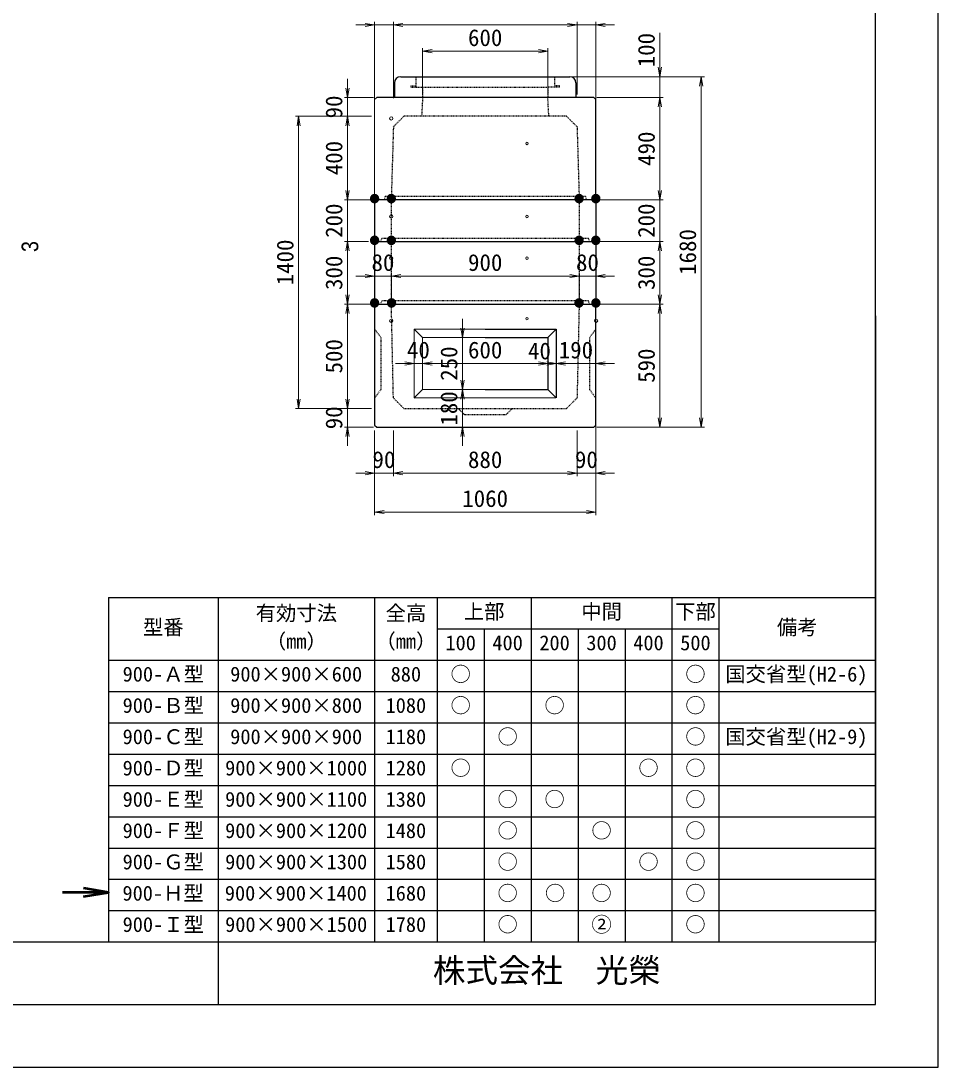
# Model space of a CAD drawing. Units: millimetres, scale not verified. Extents: x -210 to 210, y -148 to 148.
# Drawn here: x 63.5 to 210, y -148.5 to 18.6 of the extents above; entities that cross this region are included whole.
import ezdxf
from ezdxf.enums import TextEntityAlignment as Align

# ---------------------------------------------------------------- set-up
doc = ezdxf.new("R2010")
doc.units = ezdxf.units.MM
doc.linetypes.add('USER2', pattern=[4.7625, 3.175, -1.5875])
doc.layers.add('0-0', color=7, linetype='Continuous')
for name, color, linetype, lineweight in [('0-1_0', 9, 'Continuous', 25), ('0-2_dims', 2, 'Continuous', 13), ('0-3_pen1実線', 4, 'Continuous', 13), ('0-4_pen2実線', 3, 'Continuous', 13), ('0-5_pen3実線', 7, 'Continuous', 25), ('0-6_pen4実線', 6, 'Continuous', 25), ('0-8_pen2破線', 3, 'USER2', 25), ('0-B_draw', 7, 'Continuous', 13)]:
    doc.layers.add(name, color=color, linetype=linetype, lineweight=lineweight)
doc.styles.add('ＭＳ ゴシック', font='')
doc.styles.add('ＭＳ Ｐゴシック', font='')
doc.styles.get('ＭＳ ゴシック').set_extended_font_data('MS Gothic')
doc.styles.get('ＭＳ Ｐゴシック').set_extended_font_data('MS PGothic')

# ---------------------------------------------------------------- blocks, each defined once
blk = doc.blocks.new('部分図 1')
at = {"layer": '0-1_0'}
blk.add_lwpolyline([(0, 0), (12600, 0), (12600, 8910), (0, 8910)], close=True, dxfattribs=at)
at = {"layer": '0-2_dims', "lineweight": 18}
for p, q in [((9900, 4995), (9810, 4995)), ((9900, 4639.5), (9900, 5010)), ((9900, 4995), (9990.3, 4995)), ((9990.3, 4643.4), (9990.3, 5010)), ((9990.3, 4643.4), (9990.3, 5010)), ((9990.3, 4995), (10080.3, 4995)), ((9990.3, 4995), (10870, 4995)), ((10870, 4995), (10780, 4995)), ((10870, 4662), (10870, 5010)), ((10870, 4662), (10870, 5010)), ((10870, 4995), (10960, 4995)), ((10960, 4640), (10960, 5010)), ((10960, 4995), (11050, 4995)), ((11267, 4747), (11267, 4957)), ((10130, 4662), (10130, 4884)), ((10130, 4869), (10730, 4869)), ((10730, 4662), (10730, 4884)), ((9770, 4647), (9770, 4737)), ((10850, 4747), (11282, 4747)), ((10850, 4747), (11480, 4747)), ((11267, 4747), (11267, 4647)), ((11465, 4747), (11465, 3067)), ((9895, 4647), (9755, 4647)), ((9770, 4647), (9770, 4557)), ((10965, 4647), (11282, 4647)), ((10965, 4647), (11282, 4647)), ((11267, 4647), (11267, 4557)), ((11267, 4647), (11267, 4157)), ((9870, 4557), (9521, 4557)), ((9536, 4557), (9536, 3157)), ((9885, 4557), (9755, 4557)), ((9885, 4557), (9755, 4557)), ((9770, 4557), (9770, 4467)), ((9770, 4557), (9770, 4157)), ((9770, 4157), (9770, 4247)), ((11267, 4157), (11267, 4247)), ((9920, 4157), (9755, 4157)), ((9920, 4157), (9755, 4157)), ((9770, 4157), (9770, 3957)), ((10975, 4157), (11282, 4157)), ((10975, 4157), (11282, 4157)), ((11267, 4157), (11267, 3957)), ((9870, 3957), (9755, 3957)), ((9870, 3957), (9755, 3957)), ((9770, 3957), (9770, 3867)), ((9770, 3957), (9770, 3657)), ((10975, 3957), (11282, 3957)), ((10975, 3957), (11282, 3957)), ((11267, 3957), (11267, 3867)), ((11267, 3957), (11267, 3657)), ((9900, 3791.25), (9810, 3791.25)), ((9900, 3672), (9900, 3806.25)), ((9900, 3791.25), (9980.29, 3791.25)), ((9980.29, 3673.73), (9980.29, 3806.25)), ((9980.29, 3673.73), (9980.29, 3806.25)), ((9980.29, 3791.25), (10070.29, 3791.25)), ((9980.29, 3791.25), (10880, 3791.25)), ((10880, 3791.25), (10790, 3791.25)), ((10880, 3673.73), (10880, 3806.25)), ((10880, 3673.73), (10880, 3806.25)), ((10880, 3791.25), (10960, 3791.25)), ((10960, 3670.22), (10960, 3806.25)), ((10960, 3791.25), (11050, 3791.25)), ((9885, 3657), (9755, 3657)), ((9885, 3657), (9755, 3657)), ((9770, 3657), (9770, 3157)), ((9900, 3657), (11028, 3657)), ((10975, 3657), (11282, 3657)), ((10990, 3657), (11282, 3657)), ((11267, 3657), (11267, 3067)), ((10321, 3497), (10321, 3587)), ((10314, 3497), (10306, 3497)), ((10321, 3497), (10321, 3247)), ((10090, 3372), (10000, 3372)), ((10090, 3372), (10090, 3387)), ((10090, 3372), (10130, 3372)), ((10130, 3372), (10130, 3387)), ((10130, 3372), (10130, 3387)), ((10130, 3372), (10220, 3372)), ((10130, 3372), (10730, 3372)), ((10730, 3372), (10640, 3372)), ((10770, 3372), (10680, 3372)), ((10730, 3372), (10730, 3387)), ((10730, 3372), (10730, 3387)), ((10730, 3372), (10770, 3372)), ((10770, 3372), (10770, 3387)), ((10770, 3372), (10770, 3387)), ((10770, 3372), (10860, 3372)), ((10770, 3372), (10960, 3372)), ((10960, 3372), (10960, 3387)), ((10960, 3372), (11050, 3372)), ((10321, 3247), (10321, 3337)), ((9770, 3157), (9770, 3247)), ((10314, 3247), (10306, 3247)), ((10314, 3247), (10306, 3247)), ((10321, 3247), (10321, 3157)), ((10321, 3247), (10321, 3067)), ((9870, 3157), (9521, 3157)), ((9885, 3157), (9755, 3157)), ((9885, 3157), (9755, 3157)), ((9770, 3157), (9770, 3067)), ((9895, 3067), (9755, 3067)), ((9770, 3067), (9770, 2977)), ((10321, 3067), (10321, 2977)), ((10323, 3067), (10336, 3067)), ((10960, 3085), (10960, 2831.5)), ((10965, 3067), (11282, 3067)), ((10985, 3067), (11480, 3067)), ((9900, 3051.6), (9900, 2831.5)), ((9989.8, 3051.6), (9989.8, 2831.5)), ((9989.8, 3051.6), (9989.8, 2831.5)), ((10870, 3051.6), (10870, 2831.5)), ((10870, 3051.6), (10870, 2831.5)), ((9900, 2996.7), (9900, 2645)), ((10960, 2981.57), (10960, 2645)), ((9900, 2846.5), (9810, 2846.5)), ((9900, 2846.5), (9989.8, 2846.5)), ((9989.8, 2846.5), (10079.8, 2846.5)), ((9989.8, 2846.5), (10870, 2846.5)), ((10870, 2846.5), (10780, 2846.5)), ((10870, 2846.5), (10960, 2846.5)), ((10960, 2846.5), (11050, 2846.5)), ((9900, 2660), (10960, 2660))]:
    blk.add_line(p, q, dxfattribs=at)
at = {"layer": '0-2_dims', "lineweight": 50}
blk.add_line((8625, 837), (8404, 837), dxfattribs=at)
at = {"layer": '0-2_dims', "lineweight": 18}
for points in [[(9855, 4987.5), (9900, 4995), (9855, 5002.5)], [(10035.3, 5002.5), (9990.3, 4995), (10035.3, 4987.5)], [(10035.3, 5002.5), (9990.3, 4995), (10035.3, 4987.5)], [(10825, 4987.5), (10870, 4995), (10825, 5002.5)], [(10825, 4987.5), (10870, 4995), (10825, 5002.5)], [(11005, 5002.5), (10960, 4995), (11005, 4987.5)], [(10175, 4876.5), (10130, 4869), (10175, 4861.5)], [(10685, 4861.5), (10730, 4869), (10685, 4876.5)], [(11259.5, 4792), (11267, 4747), (11274.5, 4792)], [(11472.5, 4702), (11465, 4747), (11457.5, 4702)], [(9762.5, 4692), (9770, 4647), (9777.5, 4692)], [(11274.5, 4602), (11267, 4647), (11259.5, 4602)], [(11274.5, 4602), (11267, 4647), (11259.5, 4602)], [(9543.5, 4512), (9536, 4557), (9528.5, 4512)], [(9777.5, 4512), (9770, 4557), (9762.5, 4512)], [(9777.5, 4512), (9770, 4557), (9762.5, 4512)], [(9762.5, 4202), (9770, 4157), (9777.5, 4202)], [(9762.5, 4202), (9770, 4157), (9777.5, 4202)], [(11259.5, 4202), (11267, 4157), (11274.5, 4202)], [(11259.5, 4202), (11267, 4157), (11274.5, 4202)], [(9777.5, 3912), (9770, 3957), (9762.5, 3912)], [(9777.5, 3912), (9770, 3957), (9762.5, 3912)], [(11274.5, 3912), (11267, 3957), (11259.5, 3912)], [(11274.5, 3912), (11267, 3957), (11259.5, 3912)], [(9855, 3783.75), (9900, 3791.25), (9855, 3798.75)], [(10025.29, 3798.75), (9980.29, 3791.25), (10025.29, 3783.75)], [(10025.29, 3798.75), (9980.29, 3791.25), (10025.29, 3783.75)], [(10835, 3783.75), (10880, 3791.25), (10835, 3798.75)], [(10835, 3783.75), (10880, 3791.25), (10835, 3798.75)], [(11005, 3798.75), (10960, 3791.25), (11005, 3783.75)], [(9762.5, 3702), (9770, 3657), (9777.5, 3702)], [(11259.5, 3702), (11267, 3657), (11274.5, 3702)], [(9777.5, 3612), (9770, 3657), (9762.5, 3612)], [(11274.5, 3612), (11267, 3657), (11259.5, 3612)], [(10313.5, 3542), (10321, 3497), (10328.5, 3542)], [(10045, 3364.5), (10090, 3372), (10045, 3379.5)], [(10175, 3379.5), (10130, 3372), (10175, 3364.5)], [(10175, 3379.5), (10130, 3372), (10175, 3364.5)], [(10685, 3364.5), (10730, 3372), (10685, 3379.5)], [(10685, 3364.5), (10730, 3372), (10685, 3379.5)], [(10725, 3364.5), (10770, 3372), (10725, 3379.5)], [(10815, 3379.5), (10770, 3372), (10815, 3364.5)], [(11005, 3379.5), (10960, 3372), (11005, 3364.5)], [(10313.5, 3292), (10321, 3247), (10328.5, 3292)], [(10328.5, 3202), (10321, 3247), (10313.5, 3202)], [(9528.5, 3202), (9536, 3157), (9543.5, 3202)], [(9762.5, 3202), (9770, 3157), (9777.5, 3202)], [(9762.5, 3202), (9770, 3157), (9777.5, 3202)], [(11259.5, 3112), (11267, 3067), (11274.5, 3112)], [(11457.5, 3112), (11465, 3067), (11472.5, 3112)], [(9777.5, 3022), (9770, 3067), (9762.5, 3022)], [(10328.5, 3022), (10321, 3067), (10313.5, 3022)], [(9855, 2839), (9900, 2846.5), (9855, 2854)], [(10034.8, 2854), (9989.8, 2846.5), (10034.8, 2839)], [(10034.8, 2854), (9989.8, 2846.5), (10034.8, 2839)], [(10825, 2839), (10870, 2846.5), (10825, 2854)], [(10825, 2839), (10870, 2846.5), (10825, 2854)], [(11005, 2854), (10960, 2846.5), (11005, 2839)], [(9945, 2667.5), (9900, 2660), (9945, 2652.5)], [(10915, 2652.5), (10960, 2660), (10915, 2667.5)]]:
    blk.add_lwpolyline(points, dxfattribs=at)
at = {"layer": '0-2_dims', "lineweight": 50}
blk.add_lwpolyline([(8505, 817), (8625, 837), (8505, 857)], dxfattribs=at)
at = {"layer": '0-3_pen1実線'}
blk.add_line((10730, 4694.02), (10732.98, 4697), dxfattribs=at)
at = {"layer": '0-4_pen2実線'}
blk.add_line((10786, 4703), (10786, 4697), dxfattribs=at)
for centre, radius in [((9980, 4547), 8), ((10630, 4427), 6), ((9980, 4077), 8), ((10630, 4077), 6), ((9980, 3877), 8), ((10630, 3877), 6), ((9980, 3577), 8), ((10630, 3587), 6), ((10961.1, 3577), 8)]:
    blk.add_circle(centre, radius, dxfattribs=at)
at = {"layer": '0-5_pen3実線'}
for p, q in [((9995, 4717), (9995, 4647)), ((10025, 4747), (10835, 4747)), ((10865, 4717), (10865, 4647)), ((10950, 4647), (9910, 4647)), ((10960, 4637), (10950, 4647)), ((10960, 4157), (10960, 4637)), ((9900, 4157), (9900, 3957)), ((10960, 4157), (9900, 4157)), ((10960, 4157), (10960, 3957)), ((9900, 3957), (9900, 3657)), ((9900, 3957), (10960, 3957)), ((10960, 3957), (10960, 3657)), ((9900, 3657), (10960, 3657)), ((10960, 3077), (10960, 3657)), ((10770, 3537), (10730, 3497)), ((10090, 3207), (10767.73, 3209.27)), ((10430, 3247), (10730, 3247)), ((10730, 3247), (10770, 3207)), ((9910, 3067), (10950, 3067)), ((10960, 3077), (10950, 3067)), ((9150, 2250), (9150, 600)), ((9900, 2250), (9900, 600)), ((10200, 2250), (10200, 600)), ((10650, 2250), (10650, 600)), ((11325, 2250), (11325, 600)), ((11550, 2250), (11550, 600)), ((10200, 2100), (11550, 2100)), ((10425, 2100), (10425, 600)), ((10875, 2100), (10875, 600)), ((11100, 2100), (11100, 600)), ((8625, 1950), (12300, 1950)), ((8625, 1800), (12300, 1800)), ((8625, 1650), (12300, 1650)), ((8625, 1500), (12300, 1500)), ((8625, 1350), (12300, 1350)), ((8625, 1200), (12300, 1200)), ((8625, 1050), (12300, 1050)), ((8625, 900), (12300, 900)), ((8625, 750), (12300, 750))]:
    blk.add_line(p, q, dxfattribs=at)
for points in [[(9900, 3657), (9900, 3077), (9910, 3067)], [(10430, 3537), (10770, 3537), (10770, 3207)], [(10430, 3497), (10730, 3497), (10730, 3247)]]:
    blk.add_lwpolyline(points, dxfattribs=at)
for centre, start, end in [((10025, 4717), 90, 180), ((10835, 4717), 0, 90)]:
    blk.add_arc(centre, 30, start, end, dxfattribs=at)
at = {"layer": '0-6_pen4実線'}
for p, q in [((12300, 3600), (12300, 2100)), ((8625, 2250), (12300, 2250)), ((8625, 2250), (8625, 600)), ((12300, 2100), (12300, 600)), ((300, 600), (12300, 600)), ((9150, 600), (9150, 300))]:
    blk.add_line(p, q, dxfattribs=at)
blk.add_lwpolyline([(300, 300), (12300, 300), (12300, 8610), (300, 8610)], close=True, dxfattribs=at)
at = {"layer": '0-8_pen2破線'}
for p, q in [((10098, 4747), (10098, 4697)), ((10762, 4747), (10762, 4703)), ((10074, 4703), (10098, 4703)), ((10074, 4703), (10074, 4697)), ((10074, 4697), (10730, 4697)), ((10130, 4697), (10130, 4647)), ((10786, 4697), (10730, 4697)), ((10730, 4697), (10730, 4647)), ((10786, 4703), (10762, 4703)), ((10130, 4647), (10125, 4557)), ((10735, 4557), (10730, 4647)), ((9990, 4507), (10040, 4557)), ((10430, 4557), (10040, 4557)), ((10820, 4557), (10430, 4557)), ((10820, 4557), (10870, 4507)), ((9990, 4507), (9980, 4172)), ((10870, 4507), (10880, 4172)), ((9950, 4172), (9945, 4157)), ((10430, 4172), (9950, 4172)), ((10910, 4172), (10430, 4172)), ((10910, 4172), (10915, 4157)), ((9980, 4157), (9980, 3972)), ((10880, 4157), (10880, 3972)), ((9930, 3957), (9935, 3972)), ((10430, 3972), (9935, 3972)), ((10925, 3972), (10430, 3972)), ((10930, 3957), (10925, 3972)), ((9980, 3957), (9980, 3672)), ((10880, 3957), (10880, 3672)), ((9930, 3657), (9935, 3672)), ((10430, 3672), (9935, 3672)), ((10925, 3672), (10430, 3672)), ((10930, 3657), (10925, 3672)), ((9900, 3537), (9930, 3497)), ((10960, 3537), (10930, 3497)), ((9930, 3497), (9930, 3247)), ((10930, 3497), (10930, 3247)), ((9930, 3247), (9900, 3207)), ((10930, 3247), (10960, 3207)), ((10040, 3157), (10820, 3157)), ((10330, 3127), (10300, 3157))]:
    blk.add_line(p, q, dxfattribs=at)
for points in [[(10040, 3157), (9990, 3207), (9980.32, 3657)], [(10880, 3657), (10870, 3207), (10820, 3157)], [(10330, 3127), (10530, 3127), (10560, 3157)]]:
    blk.add_lwpolyline(points, dxfattribs=at)
at = {"layer": '0-B_draw'}
for p, q in [((9900, 4637), (9910, 4647)), ((9900, 4637), (9900, 4157)), ((10090, 3537), (10090, 3207)), ((10090, 3537), (10130, 3497)), ((10090, 3537), (10430, 3537)), ((10130, 3497), (10130, 3247)), ((10130, 3497), (10430, 3497)), ((10130, 3247), (10090, 3207)), ((10130, 3247), (10430, 3247))]:
    blk.add_line(p, q, dxfattribs=at)
at = {"layer": '0-2_dims', "color": 7, "style": 'ＭＳ ゴシック'}
for s, p in [('600', (10347.5, 4869.5)), ('80', (9885.14, 3791.75)), ('900', (10347.64, 3791.75)), ('80', (10865, 3791.75)), ('40', (10055, 3372.5)), ('600', (10347.5, 3372.5)), ('40', (10635, 3368)), ('190', (10782.5, 3372.5)), ('90', (9889.9, 2847)), ('880', (10347.4, 2847)), ('90', (10860, 2847)), ('1060', (10320, 2660.5))]:
    blk.add_text(s, height=80.65, dxfattribs=at).set_placement(p, align=Align.BOTTOM_LEFT)
for s, p in [('100', (11266.5, 4792)), ('90', (9769.5, 4547)), ('490', (11266.5, 4319.5)), ('400', (9769.5, 4274.5)), ('200', (9769.5, 3974.5)), ('200', (11266.5, 3974.5)), ('1680', (11464.5, 3797)), ('1400', (9535.5, 3747)), ('300', (9769.5, 3724.5)), ('300', (11266.5, 3724.5)), ('500', (9769.5, 3324.5)), ('250', (10320.5, 3289.5)), ('590', (11266.5, 3279.5)), ('180', (10320.5, 3074.5)), ('90', (9769.5, 3057))]:
    blk.add_text(s, height=80.65, rotation=90, dxfattribs=at).set_placement(p, align=Align.BOTTOM_LEFT)
at = {"layer": '0-2_dims', "color": 1, "style": 'ＭＳ ゴシック'}
for p in [(9874.9, 4132), (9954.9, 4132.04), (10854.93, 4132.03), (10935.01, 4131.96), (9875, 3932.1), (9955.1, 3931.9), (10854.93, 3932.02), (10934.9, 3931.92), (9874.9, 3632), (9956, 3632), (10854.5, 3632), (10935.2, 3631.9)]:
    blk.add_text('●', height=36.66, dxfattribs=at).set_placement(p, align=Align.BOTTOM_LEFT)
at = {"layer": '0-2_dims', "color": 7, "style": 'ＭＳ Ｐゴシック', "width": 0.9}
blk.add_text('3', height=79.98, rotation=90, dxfattribs=at).set_placement((8312.31, 3906.55), align=Align.BOTTOM_LEFT)
at = {"layer": '0-5_pen3実線', "style": 'ＭＳ ゴシック'}
for s, height, p in [('有効寸法', 71.47, (9330.03, 2118.76)), ('全高', 71.47, (9952.52, 2118.76)), ('上部', 71.51, (10327.46, 2126.23)), ('中間', 71.46, (10890.02, 2126.26)), ('下部', 71.52, (11339.95, 2126.23)), ('型番', 71.47, (8790.02, 2051.26)), ('備考', 71.45, (11827.54, 2051.27)), ('（mm）', 71.49, (9378.73, 1983.74)), ('（mm）', 71.49, (9903.73, 1983.74)), ('100', 71.47, (10239.39, 1976.26)), ('400', 71.46, (10464.4, 1976.27)), ('200', 71.47, (10689.39, 1976.26)), ('300', 71.47, (10914.39, 1976.26)), ('400', 71.46, (11139.4, 1976.27)), ('500', 71.47, (11364.39, 1976.26)), ('900-Ａ型', 71.47, (8692.52, 1826.25)), ('900×900×600', 71.48, (9208.13, 1826.25)), ('880', 71.47, (9976.89, 1826.26)), ('○', 71.37, (10263.83, 1826.33)), ('○', 71.37, (11388.83, 1826.33)), ('国交省型(H2-6)', 71.48, (11580, 1826.25)), ('900-Ｂ型', 71.47, (8692.52, 1676.25)), ('900×900×800', 71.48, (9208.13, 1676.25)), ('1080', 71.47, (9952.51, 1676.26)), ('○', 71.37, (10263.83, 1676.33)), ('○', 71.37, (10713.83, 1676.33)), ('○', 71.37, (11388.83, 1676.33)), ('900-Ｃ型', 71.47, (8692.52, 1526.25)), ('900×900×900', 71.48, (9208.13, 1526.25)), ('1180', 71.47, (9952.51, 1526.26)), ('○', 71.37, (10488.83, 1526.33)), ('○', 71.37, (11388.83, 1526.33)), ('国交省型(H2-9)', 71.48, (11580, 1526.25)), ('900-Ｄ型', 71.47, (8692.52, 1376.25)), ('900×900×1000', 71.48, (9183.76, 1376.25)), ('1280', 71.47, (9952.51, 1376.26)), ('○', 71.37, (10263.83, 1376.33)), ('○', 71.37, (11163.83, 1376.33)), ('○', 71.37, (11388.83, 1376.33)), ('900-Ｅ型', 71.47, (8692.52, 1226.25)), ('900×900×1100', 71.48, (9183.76, 1226.25)), ('1380', 71.47, (9952.51, 1226.26)), ('○', 71.37, (10488.83, 1226.33)), ('○', 71.37, (10713.83, 1226.33)), ('○', 71.37, (11388.83, 1226.33)), ('900-Ｆ型', 71.47, (8692.52, 1076.25)), ('900×900×1200', 71.48, (9183.76, 1076.25)), ('1480', 71.47, (9952.51, 1076.26)), ('○', 71.37, (10488.83, 1076.33)), ('○', 71.37, (10938.83, 1076.33)), ('○', 71.37, (11388.83, 1076.33)), ('900-Ｇ型', 71.47, (8692.52, 926.25)), ('900×900×1300', 71.48, (9183.76, 926.25)), ('1580', 71.47, (9952.51, 926.26)), ('○', 71.37, (10488.83, 926.33)), ('○', 71.37, (11163.83, 926.33)), ('○', 71.37, (11388.83, 926.33)), ('900-Ｈ型', 71.47, (8691.81, 776.25)), ('900×900×1400', 71.48, (9182.33, 776.25)), ('1680', 71.47, (9952.51, 776.26)), ('○', 71.37, (10488.83, 776.33)), ('○', 71.37, (10716.33, 776.33)), ('○', 71.37, (10938.83, 776.33)), ('○', 71.37, (11388.83, 776.33)), ('900-Ｉ型', 71.47, (8692.52, 626.25)), ('900×900×1500', 71.48, (9183.76, 626.25)), ('1780', 71.47, (9952.51, 626.26)), ('○', 71.37, (10488.83, 626.33)), ('②', 71.47, (10938.76, 626.26)), ('○', 71.37, (11388.83, 626.33)), ('株式会社\u3000光榮', 114.4, (10179.07, 372.01))]:
    blk.add_text(s, height=height, dxfattribs=at).set_placement(p, align=Align.BOTTOM_LEFT)

msp = doc.modelspace()

# ---------------------------------------------------------------- block references
at = {"layer": '0-0', "xscale": 0.0333333, "yscale": 0.0333333}
msp.add_blockref('部分図 1', (-210, -148.5), dxfattribs=at)

doc.saveas('drawing.dxf')
